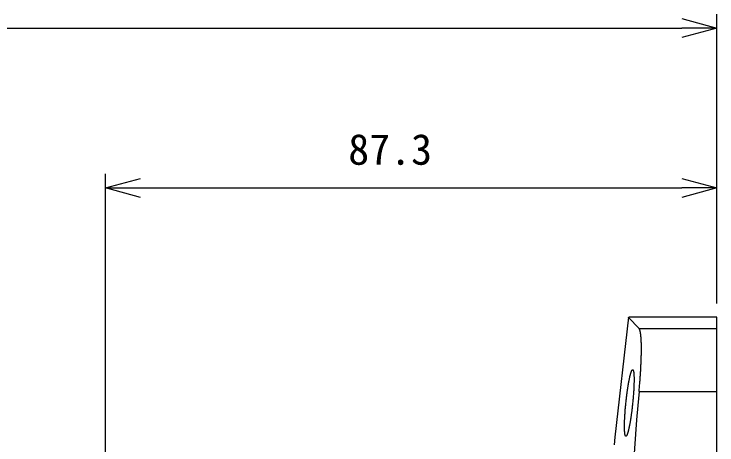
# Model space of a CAD drawing. Units: millimetres on the paper. Extents: x -139 to 141, y -98 to 91.
# Drawn here: x 16.4 to 66.6, y 9.4 to 40.2 of the extents above; entities that cross this region are included whole.
import ezdxf
from ezdxf.enums import TextEntityAlignment as Align

# ---------------------------------------------------------------- set-up
doc = ezdxf.new("R2010")
doc.units = ezdxf.units.MM
for name, color, linetype in [('0-0_0', 4, 'Continuous'), ('0-2_外形線', 4, 'Continuous'), ('0-8_寸法線', 4, 'Continuous')]:
    doc.layers.add(name, color=color, linetype=linetype)
doc.styles.add('ＭＳ ゴシック', font='')
doc.styles.get('ＭＳ ゴシック').set_extended_font_data('MS Gothic')

msp = doc.modelspace()

# ---------------------------------------------------------------- linework, layer by layer
at = {"layer": '0-0_0'}
for p, q in [((66.567, 39.215), (64.067, 39.215)), ((22.913, 27.785), (25.413, 27.785)), ((66.567, 27.785), (64.067, 27.785))]:
    msp.add_line(p, q, dxfattribs=at)
for points in [[(64.067, 39.885), (66.567, 39.215), (64.067, 38.545)], [(25.413, 27.115), (22.913, 27.785), (25.413, 28.455)], [(64.067, 28.455), (66.567, 27.785), (64.067, 27.115)]]:
    msp.add_lwpolyline(points, dxfattribs=at)
at = {"layer": '0-2_外形線'}
for p, q in [((60.252, 18.536), (60.248, 18.539)), ((61.009, 17.729), (60.252, 18.536)), ((66.567, 18.539), (60.264, 18.539)), ((66.567, -24.711), (66.567, 18.539)), ((61.009, 17.729), (66.567, 17.729)), ((61.007, 13.248), (66.567, 13.248))]:
    msp.add_line(p, q, dxfattribs=at)
for points in [[(60.248, 18.539), (59.274, 9.973), (59.23, 9.421)], [(61.062, 17.628), (61.059, 17.636), (61.056, 17.645), (61.053, 17.653), (61.05, 17.661), (61.046, 17.669), (61.042, 17.677), (61.038, 17.685), (61.034, 17.693), (61.03, 17.701), (61.025, 17.708), (61.02, 17.715), (61.017, 17.719), (61.015, 17.722), (61.012, 17.726), (61.009, 17.729)], [(61.174, 16.342), (61.174, 16.413), (61.173, 16.483), (61.172, 16.554), (61.171, 16.624), (61.169, 16.694), (61.166, 16.765), (61.165, 16.8), (61.164, 16.835), (61.162, 16.87), (61.161, 16.906), (61.159, 16.941), (61.157, 16.976), (61.155, 17.011), (61.152, 17.046), (61.15, 17.081), (61.147, 17.117), (61.144, 17.152), (61.141, 17.187), (61.137, 17.222), (61.134, 17.257), (61.13, 17.292), (61.125, 17.327), (61.12, 17.362), (61.118, 17.379), (61.115, 17.397), (61.112, 17.414), (61.11, 17.431), (61.107, 17.449), (61.103, 17.466), (61.1, 17.483), (61.096, 17.501), (61.093, 17.518), (61.089, 17.535), (61.085, 17.552), (61.08, 17.569), (61.076, 17.586), (61.071, 17.603), (61.065, 17.62), (61.062, 17.628)], [(61.007, 13.248), (61.02, 13.389), (61.033, 13.529), (61.045, 13.669), (61.056, 13.81), (61.068, 13.95), (61.073, 14.02), (61.078, 14.091), (61.084, 14.161), (61.089, 14.231), (61.094, 14.301), (61.099, 14.372), (61.103, 14.442), (61.108, 14.512), (61.113, 14.583), (61.117, 14.653), (61.121, 14.723), (61.125, 14.794), (61.129, 14.864), (61.133, 14.934), (61.137, 15.005), (61.14, 15.075), (61.144, 15.145), (61.147, 15.216), (61.15, 15.286), (61.153, 15.356), (61.156, 15.427), (61.159, 15.497), (61.161, 15.568), (61.163, 15.638), (61.165, 15.708), (61.167, 15.779), (61.169, 15.849), (61.17, 15.92), (61.172, 15.99), (61.173, 16.061), (61.173, 16.131), (61.174, 16.201), (61.174, 16.272), (61.174, 16.342)], [(60.199, 13.476), (60.205, 13.514), (60.211, 13.552), (60.217, 13.59), (60.223, 13.627), (60.229, 13.665), (60.235, 13.703), (60.242, 13.741), (60.248, 13.778), (60.255, 13.816), (60.261, 13.854), (60.268, 13.891), (60.275, 13.929), (60.282, 13.966), (60.289, 14.004), (60.297, 14.041), (60.304, 14.079), (60.312, 14.116), (60.319, 14.154), (60.327, 14.191), (60.336, 14.229), (60.344, 14.266), (60.353, 14.303), (60.357, 14.322), (60.362, 14.34), (60.366, 14.359), (60.371, 14.377), (60.375, 14.396), (60.38, 14.414), (60.385, 14.433), (60.39, 14.451), (60.395, 14.47), (60.4, 14.488), (60.405, 14.507), (60.411, 14.525), (60.416, 14.543), (60.422, 14.561), (60.428, 14.58), (60.434, 14.598), (60.44, 14.616)], [(60.44, 14.616), (60.443, 14.625), (60.447, 14.634), (60.45, 14.643), (60.453, 14.652), (60.457, 14.661), (60.46, 14.67), (60.464, 14.679), (60.468, 14.688), (60.472, 14.696), (60.476, 14.705), (60.48, 14.714), (60.485, 14.722), (60.489, 14.731), (60.494, 14.739), (60.499, 14.747), (60.501, 14.751), (60.504, 14.755), (60.506, 14.759), (60.509, 14.763), (60.512, 14.766), (60.515, 14.77), (60.519, 14.774), (60.521, 14.775), (60.522, 14.777), (60.524, 14.779), (60.526, 14.78), (60.528, 14.782), (60.53, 14.783), (60.532, 14.784), (60.535, 14.786), (60.537, 14.787), (60.539, 14.788), (60.541, 14.788), (60.544, 14.789), (60.546, 14.789), (60.548, 14.789)], [(60.548, 14.789), (60.551, 14.789), (60.553, 14.789), (60.555, 14.788), (60.557, 14.788), (60.559, 14.787), (60.561, 14.786), (60.563, 14.785), (60.565, 14.783), (60.567, 14.782), (60.569, 14.78), (60.57, 14.779), (60.572, 14.777), (60.573, 14.775), (60.575, 14.773), (60.577, 14.771), (60.578, 14.769), (60.579, 14.767), (60.581, 14.764), (60.583, 14.76), (60.586, 14.755), (60.588, 14.75), (60.59, 14.745), (60.592, 14.74), (60.594, 14.736), (60.596, 14.731), (60.597, 14.726), (60.599, 14.722), (60.6, 14.717), (60.601, 14.713), (60.604, 14.704), (60.606, 14.695), (60.608, 14.687), (60.61, 14.678), (60.612, 14.669), (60.614, 14.66), (60.615, 14.65), (60.617, 14.641), (60.619, 14.632), (60.62, 14.622)], [(60.62, 14.622), (60.621, 14.613), (60.623, 14.604), (60.625, 14.585), (60.628, 14.566), (60.63, 14.548), (60.632, 14.529), (60.633, 14.51), (60.635, 14.492), (60.636, 14.473), (60.638, 14.454), (60.639, 14.436), (60.64, 14.417), (60.641, 14.398), (60.642, 14.379), (60.643, 14.361), (60.644, 14.342), (60.644, 14.323), (60.645, 14.286), (60.646, 14.248), (60.647, 14.211), (60.648, 14.173), (60.648, 14.136), (60.648, 14.098), (60.648, 14.061), (60.648, 14.023), (60.647, 13.986), (60.647, 13.948), (60.646, 13.911), (60.645, 13.873), (60.644, 13.836), (60.643, 13.798), (60.642, 13.761), (60.641, 13.723), (60.64, 13.686), (60.638, 13.648), (60.637, 13.611), (60.635, 13.573), (60.633, 13.536), (60.631, 13.499)], [(59.982, 11.33), (59.984, 11.368), (59.986, 11.405), (59.988, 11.442), (59.99, 11.48), (59.993, 11.517), (59.997, 11.592), (60.002, 11.667), (60.007, 11.742), (60.013, 11.817), (60.019, 11.891), (60.025, 11.966), (60.031, 12.041), (60.037, 12.116), (60.044, 12.19), (60.051, 12.265), (60.058, 12.34), (60.066, 12.414), (60.074, 12.49), (60.082, 12.566), (60.09, 12.642), (60.099, 12.718), (60.107, 12.794), (60.117, 12.87), (60.121, 12.908), (60.126, 12.946), (60.131, 12.984), (60.136, 13.022), (60.14, 13.06), (60.145, 13.098), (60.15, 13.136), (60.156, 13.174), (60.161, 13.212), (60.166, 13.249), (60.171, 13.287), (60.177, 13.325), (60.182, 13.363), (60.188, 13.401), (60.193, 13.439), (60.199, 13.476)], [(60.631, 13.499), (60.63, 13.461), (60.628, 13.424), (60.626, 13.386), (60.623, 13.349), (60.621, 13.311), (60.617, 13.236), (60.612, 13.162), (60.606, 13.087), (60.601, 13.012), (60.595, 12.937), (60.589, 12.862), (60.583, 12.788), (60.576, 12.713), (60.57, 12.638), (60.563, 12.564), (60.555, 12.489), (60.548, 12.414)], [(60.548, 12.414), (60.54, 12.338), (60.532, 12.262), (60.524, 12.186), (60.515, 12.11), (60.506, 12.034), (60.497, 11.958), (60.493, 11.92), (60.488, 11.882), (60.483, 11.845), (60.478, 11.807), (60.473, 11.769), (60.468, 11.731), (60.463, 11.693), (60.458, 11.655), (60.453, 11.617), (60.448, 11.579), (60.442, 11.541), (60.437, 11.504), (60.432, 11.466), (60.426, 11.428), (60.42, 11.39), (60.415, 11.352), (60.409, 11.314), (60.403, 11.277), (60.397, 11.239), (60.391, 11.201), (60.385, 11.163), (60.379, 11.126), (60.372, 11.088), (60.366, 11.05), (60.359, 11.013), (60.353, 10.975), (60.346, 10.937), (60.339, 10.9), (60.332, 10.862), (60.325, 10.825), (60.317, 10.787), (60.31, 10.75), (60.302, 10.712)], [(59.994, 10.206), (59.993, 10.216), (59.991, 10.225), (59.989, 10.244), (59.986, 10.262), (59.984, 10.281), (59.982, 10.3), (59.981, 10.318), (59.979, 10.337), (59.978, 10.355), (59.976, 10.374), (59.975, 10.393), (59.974, 10.412), (59.973, 10.43), (59.972, 10.449), (59.971, 10.468), (59.97, 10.487), (59.97, 10.505), (59.968, 10.543), (59.968, 10.58), (59.967, 10.618), (59.966, 10.655), (59.966, 10.693), (59.966, 10.73), (59.966, 10.768), (59.966, 10.805), (59.967, 10.843), (59.967, 10.88), (59.968, 10.918), (59.969, 10.955), (59.969, 10.993), (59.97, 11.03), (59.972, 11.068), (59.973, 11.105), (59.974, 11.143), (59.976, 11.18), (59.977, 11.218), (59.979, 11.255), (59.981, 11.293), (59.982, 11.33)], [(60.302, 10.712), (60.294, 10.675), (60.286, 10.637), (60.278, 10.6), (60.27, 10.563), (60.261, 10.525), (60.257, 10.507), (60.252, 10.488), (60.248, 10.47), (60.243, 10.451), (60.239, 10.433), (60.234, 10.414), (60.229, 10.396), (60.224, 10.377), (60.219, 10.359), (60.214, 10.34), (60.209, 10.322), (60.203, 10.304), (60.198, 10.285), (60.192, 10.267), (60.186, 10.249), (60.18, 10.231), (60.174, 10.213), (60.171, 10.203), (60.167, 10.194), (60.164, 10.185), (60.161, 10.176), (60.157, 10.167), (60.154, 10.159), (60.15, 10.15), (60.146, 10.141), (60.142, 10.132), (60.138, 10.124), (60.134, 10.115), (60.13, 10.106), (60.125, 10.098), (60.12, 10.09), (60.116, 10.082), (60.113, 10.078), (60.11, 10.074)], [(60.066, 10.039), (60.064, 10.039), (60.061, 10.04), (60.059, 10.04), (60.057, 10.041), (60.055, 10.042), (60.053, 10.043), (60.051, 10.044), (60.049, 10.045), (60.047, 10.047), (60.046, 10.048), (60.044, 10.05), (60.042, 10.052), (60.041, 10.054), (60.039, 10.056), (60.038, 10.058), (60.036, 10.06), (60.035, 10.062), (60.033, 10.064), (60.031, 10.069), (60.028, 10.074), (60.026, 10.079), (60.024, 10.084), (60.022, 10.088), (60.02, 10.093), (60.019, 10.098), (60.017, 10.102), (60.015, 10.107), (60.014, 10.111), (60.013, 10.116), (60.01, 10.124), (60.008, 10.133), (60.006, 10.142), (60.004, 10.151), (60.002, 10.16), (60.001, 10.169), (59.999, 10.178), (59.997, 10.188), (59.996, 10.197), (59.994, 10.206)], [(60.11, 10.074), (60.108, 10.07), (60.105, 10.066), (60.102, 10.062), (60.099, 10.059), (60.095, 10.055), (60.094, 10.053), (60.092, 10.052), (60.09, 10.05), (60.088, 10.048), (60.086, 10.047), (60.084, 10.046), (60.082, 10.044), (60.08, 10.043), (60.077, 10.042), (60.075, 10.041), (60.073, 10.04), (60.071, 10.04), (60.068, 10.039), (60.066, 10.039)]]:
    msp.add_lwpolyline(points, dxfattribs=at)
msp.add_arc((236.281, -3.086), 176.034, 174.6759, 185.3241, dxfattribs=at)
at = {"layer": '0-8_寸法線'}
for p, q in [((66.567, 19.539), (66.567, 40.215)), ((-59.591, 39.215), (64.067, 39.215)), ((22.913, 4.914), (22.913, 28.785)), ((66.567, 19.539), (66.567, 28.785)), ((25.413, 27.785), (64.067, 27.785))]:
    msp.add_line(p, q, dxfattribs=at)

# ---------------------------------------------------------------- texts
at = {"layer": '0-8_寸法線', "style": 'ＭＳ ゴシック'}
msp.add_text('87.3', height=2.199, dxfattribs=at).set_placement((40.24, 28.785), align=Align.BOTTOM_LEFT)

doc.saveas('drawing.dxf')
